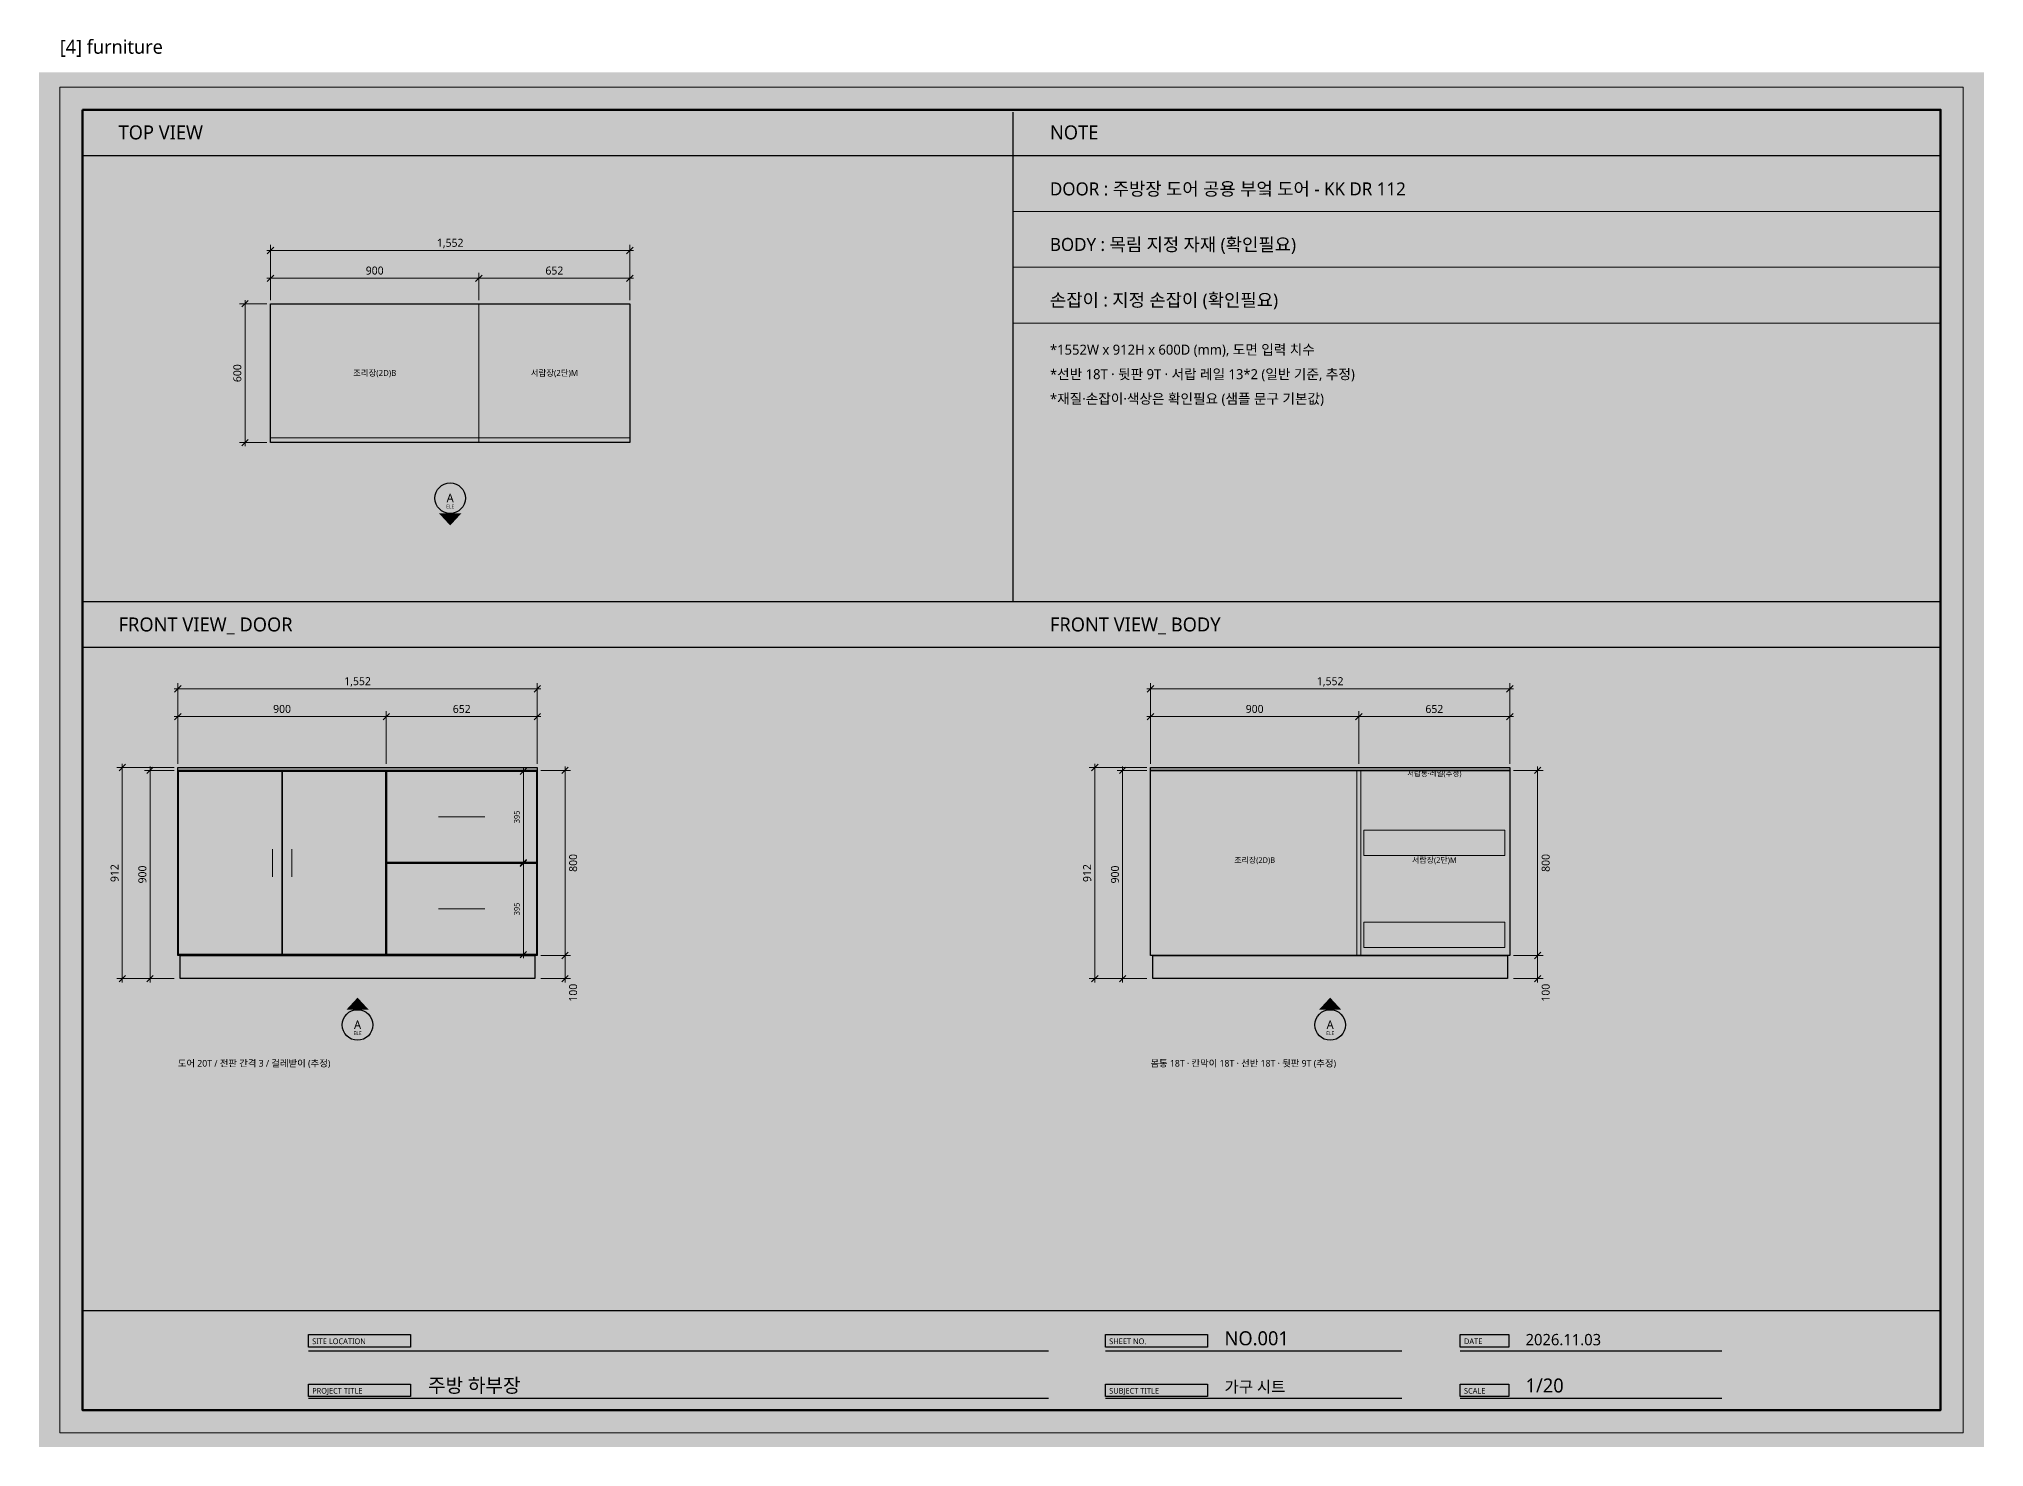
# Model space of a CAD drawing. Header units: millimetres. Extents: x 0 to 3420, y 0 to 304.
# Drawn here: x 1500 to 1920, y 0 to 304.2 of the extents above; entities that cross this region are included whole.
import ezdxf
from ezdxf.enums import TextEntityAlignment as Align

# ---------------------------------------------------------------- set-up
doc = ezdxf.new("R2010")
doc.units = ezdxf.units.MM
for name, color, linetype, lineweight, true_color in [('BG', 7, 'Continuous', 0, 0xffffff), ('DIM', 7, 'Continuous', 13, 0x969696), ('FRAME', 7, 'Continuous', 100, 0x000000), ('NOTE_BLUE', 7, 'Continuous', 9, 0x0000ff), ('NOTE_RED', 7, 'Continuous', 25, 0xde0038), ('OUTLINE', 7, 'Continuous', 25, 0x000000), ('SHEET_FRAME_INFO', 7, 'Continuous', 0, 0x5a5a5a), ('TEXT', 7, 'Continuous', 13, 0x000000), ('THIN', 7, 'Continuous', 5, 0x6e6e6e)]:
    doc.layers.add(name, color=color, linetype=linetype, lineweight=lineweight, true_color=true_color)
doc.styles.add('MALGUN', font='malgun.ttf')

msp = doc.modelspace()

# ---------------------------------------------------------------- linework, layer by layer
at = {"layer": 'BG', "lineweight": 0, "true_color": 0xffffff}
msp.add_solid([(1500, 0), (1920, 0), (1500, 297), (1920, 297)], dxfattribs=at)
at = {"layer": 'DIM', "lineweight": 13, "true_color": 0x969696}
for p, q in [((1549.2, 258.5), (1628.4, 258.5)), ((1550, 247.8), (1550, 259.7)), ((1627.6, 247.8), (1627.6, 259.7)), ((1549.2, 252.5), (1628.4, 252.5)), ((1550, 247.8), (1550, 253.7)), ((1595, 247.8), (1595, 253.7)), ((1627.6, 247.8), (1627.6, 253.7)), ((1544.5, 247.8), (1544.5, 216.2)), ((1549.2, 247), (1543.3, 247)), ((1549.2, 217), (1543.3, 217)), ((1529.2, 163.8), (1608.4, 163.8)), ((1530, 147.6), (1530, 165)), ((1607.6, 147.6), (1607.6, 165)), ((1739.2, 163.8), (1818.4, 163.8)), ((1740, 147.6), (1740, 165)), ((1817.6, 147.6), (1817.6, 165)), ((1529.2, 157.8), (1608.4, 157.8)), ((1530, 147.6), (1530, 159)), ((1575, 147.6), (1575, 159)), ((1607.6, 147.6), (1607.6, 159)), ((1739.2, 157.8), (1818.4, 157.8)), ((1740, 147.6), (1740, 159)), ((1785, 147.6), (1785, 159)), ((1817.6, 147.6), (1817.6, 159)), ((1518, 147.6), (1518, 100.4)), ((1524, 147), (1524, 100.4)), ((1613.6, 147), (1613.6, 100.4)), ((1728, 147.6), (1728, 100.4)), ((1734, 147), (1734, 100.4)), ((1823.6, 147), (1823.6, 100.4)), ((1529.2, 146.8), (1516.8, 146.8)), ((1529.2, 146.2), (1522.8, 146.2)), ((1604.6, 146.8), (1604.6, 125.47)), ((1608.4, 146.2), (1614.8, 146.2)), ((1739.2, 146.8), (1726.8, 146.8)), ((1739.2, 146.2), (1732.8, 146.2)), ((1818.4, 146.2), (1824.8, 146.2)), ((1604.6, 126.92), (1604.6, 105.6)), ((1608.4, 106.2), (1614.8, 106.2)), ((1818.4, 106.2), (1824.8, 106.2)), ((1529.2, 101.2), (1516.8, 101.2)), ((1529.2, 101.2), (1522.8, 101.2)), ((1608.4, 101.2), (1614.8, 101.2)), ((1739.2, 101.2), (1726.8, 101.2)), ((1739.2, 101.2), (1732.8, 101.2)), ((1818.4, 101.2), (1824.8, 101.2))]:
    msp.add_line(p, q, dxfattribs=at)
at = {"layer": 'DIM', "lineweight": 13, "true_color": 0x5a5a5a}
for p, q in [((1549.3, 257.8), (1550.7, 259.2)), ((1626.9, 257.8), (1628.3, 259.2)), ((1549.3, 251.8), (1550.7, 253.2)), ((1594.3, 251.8), (1595.7, 253.2)), ((1626.9, 251.8), (1628.3, 253.2)), ((1543.8, 246.3), (1545.2, 247.7)), ((1543.8, 216.3), (1545.2, 217.7)), ((1529.3, 163.1), (1530.7, 164.5)), ((1606.9, 163.1), (1608.3, 164.5)), ((1739.3, 163.1), (1740.7, 164.5)), ((1816.9, 163.1), (1818.3, 164.5)), ((1529.3, 157.1), (1530.7, 158.5)), ((1574.3, 157.1), (1575.7, 158.5)), ((1606.9, 157.1), (1608.3, 158.5)), ((1739.3, 157.1), (1740.7, 158.5)), ((1784.3, 157.1), (1785.7, 158.5)), ((1816.9, 157.1), (1818.3, 158.5)), ((1517.3, 146.1), (1518.7, 147.5)), ((1727.3, 146.1), (1728.7, 147.5)), ((1523.3, 145.5), (1524.7, 146.9)), ((1603.9, 145.3), (1605.3, 146.7)), ((1612.9, 145.5), (1614.3, 146.9)), ((1733.3, 145.5), (1734.7, 146.9)), ((1822.9, 145.5), (1824.3, 146.9)), ((1603.9, 125.58), (1605.3, 126.97)), ((1603.9, 125.42), (1605.3, 126.83)), ((1603.9, 105.7), (1605.3, 107.1)), ((1612.9, 105.5), (1614.3, 106.9)), ((1822.9, 105.5), (1824.3, 106.9)), ((1517.3, 100.5), (1518.7, 101.9)), ((1523.3, 100.5), (1524.7, 101.9)), ((1612.9, 100.5), (1614.3, 101.9)), ((1727.3, 100.5), (1728.7, 101.9)), ((1733.3, 100.5), (1734.7, 101.9)), ((1822.9, 100.5), (1824.3, 101.9))]:
    msp.add_line(p, q, dxfattribs=at)
at = {"layer": 'FRAME', "lineweight": 25, "true_color": 0x000000}
for p, q in [((1710.3, 288.4), (1710.3, 182.7)), ((1509.4, 279), (1910.6, 279)), ((1509.4, 182.7), (1910.6, 182.7)), ((1509.4, 172.8), (1910.6, 172.8)), ((1509.4, 29.5), (1910.6, 29.5))]:
    msp.add_line(p, q, dxfattribs=at)
at = {"layer": 'FRAME', "lineweight": 13, "true_color": 0x000000}
for p, q in [((1710.3, 266.9), (1910.6, 266.9)), ((1710.3, 254.9), (1910.6, 254.9)), ((1710.3, 242.8), (1910.6, 242.8))]:
    msp.add_line(p, q, dxfattribs=at)
msp.add_lwpolyline([(1504.5, 293.8), (1915.5, 293.8), (1915.5, 3.1), (1504.5, 3.1)], close=True, dxfattribs=at)
at = {"layer": 'FRAME', "lineweight": 100, "true_color": 0x000000}
msp.add_lwpolyline([(1509.4, 288.9), (1910.6, 288.9), (1910.6, 8), (1509.4, 8)], close=True, dxfattribs=at)
at = {"layer": 'FRAME', "lineweight": 0, "true_color": 0x555555}
for points in [[(1558.2, 24.3), (1580.2, 24.3), (1558.2, 21.6), (1580.2, 21.6)], [(1730.3, 24.3), (1752.3, 24.3), (1730.3, 21.6), (1752.3, 21.6)], [(1806.9, 24.3), (1817.4, 24.3), (1806.9, 21.6), (1817.4, 21.6)], [(1558.2, 13.6), (1580.2, 13.6), (1558.2, 10.9), (1580.2, 10.9)], [(1730.3, 13.6), (1752.3, 13.6), (1730.3, 10.9), (1752.3, 10.9)], [(1806.9, 13.6), (1817.4, 13.6), (1806.9, 10.9), (1817.4, 10.9)]]:
    msp.add_solid(points, dxfattribs=at)
at = {"layer": 'OUTLINE', "lineweight": 25, "true_color": 0x000000}
for p, q in [((1575, 106.2), (1575, 146.2)), ((1558.2, 20.8), (1718, 20.8)), ((1730.3, 20.8), (1794.3, 20.8)), ((1806.9, 20.8), (1863.4, 20.8)), ((1558.2, 10.6), (1718, 10.6)), ((1730.3, 10.6), (1794.3, 10.6)), ((1806.9, 10.6), (1863.4, 10.6))]:
    msp.add_line(p, q, dxfattribs=at)
for points in [[(1550, 247), (1627.6, 247), (1627.6, 217), (1550, 217)], [(1530, 146.8), (1607.6, 146.8), (1607.6, 146.2), (1530, 146.2)], [(1530, 146.2), (1607.6, 146.2), (1607.6, 106.2), (1530, 106.2)], [(1530.15, 146), (1552.42, 146), (1552.42, 106.4), (1530.15, 106.4)], [(1552.58, 146), (1574.85, 146), (1574.85, 106.4), (1552.58, 106.4)], [(1575.15, 146), (1607.45, 146), (1607.45, 126.28), (1575.15, 126.28)], [(1740, 146.8), (1817.6, 146.8), (1817.6, 146.2), (1740, 146.2)], [(1740, 146.2), (1817.6, 146.2), (1817.6, 106.2), (1740, 106.2)], [(1575.15, 126.12), (1607.45, 126.12), (1607.45, 106.4), (1575.15, 106.4)], [(1530.5, 106.2), (1607.1, 106.2), (1607.1, 101.2), (1530.5, 101.2)], [(1740.5, 106.2), (1817.1, 106.2), (1817.1, 101.2), (1740.5, 101.2)], [(1558.2, 24.3), (1580.2, 24.3), (1580.2, 21.6), (1558.2, 21.6)], [(1730.3, 24.3), (1752.3, 24.3), (1752.3, 21.6), (1730.3, 21.6)], [(1806.9, 24.3), (1817.4, 24.3), (1817.4, 21.6), (1806.9, 21.6)], [(1558.2, 13.6), (1580.2, 13.6), (1580.2, 10.9), (1558.2, 10.9)], [(1730.3, 13.6), (1752.3, 13.6), (1752.3, 10.9), (1730.3, 10.9)], [(1806.9, 13.6), (1817.4, 13.6), (1817.4, 10.9), (1806.9, 10.9)]]:
    msp.add_lwpolyline(points, close=True, dxfattribs=at)
for centre in [(1588.8, 205), (1568.8, 91.2), (1778.8, 91.2)]:
    msp.add_circle(centre, 3.3, dxfattribs=at)
at = {"layer": 'OUTLINE', "lineweight": 0, "true_color": 0x000000}
for points in [[(1586.4, 201.7), (1591.2, 201.7), (1588.8, 199.1)], [(1566.4, 94.5), (1571.2, 94.5), (1568.8, 97.1)], [(1776.4, 94.5), (1781.2, 94.5), (1778.8, 97.1)]]:
    msp.add_solid(points, dxfattribs=at)
at = {"layer": 'THIN', "lineweight": 5, "true_color": 0x6e6e6e}
for p, q in [((1550, 218), (1595, 218)), ((1595, 218), (1627.6, 218)), ((1586.3, 136.14), (1596.3, 136.14)), ((1550.42, 123.2), (1550.42, 129.2)), ((1554.58, 123.2), (1554.58, 129.2)), ((1586.3, 116.26), (1596.3, 116.26)), ((1740, 106.2), (1785, 106.2)), ((1785, 106.2), (1817.6, 106.2))]:
    msp.add_line(p, q, dxfattribs=at)
for points in [[(1550, 247), (1595, 247), (1595, 217), (1550, 217)], [(1595, 247), (1627.6, 247), (1627.6, 217), (1595, 217)], [(1784.55, 146.2), (1785.45, 146.2), (1785.45, 106.2), (1784.55, 106.2)], [(1786.1, 133.28), (1816.5, 133.28), (1816.5, 127.78), (1786.1, 127.78)], [(1786.1, 113.4), (1816.5, 113.4), (1816.5, 107.9), (1786.1, 107.9)]]:
    msp.add_lwpolyline(points, close=True, dxfattribs=at)

# ---------------------------------------------------------------- texts
at = {"layer": 'NOTE_BLUE', "true_color": 0x0000ff, "style": 'MALGUN'}
for s, p in [('도어 20T / 전판 간격 3 / 걸레받이 (추정)', (1530, 82.2)), ('몸통 18T · 칸막이 18T · 선반 18T · 뒷판 9T (추정)', (1740, 82.2))]:
    msp.add_text(s, height=1.44, dxfattribs=at).set_placement(p)
at = {"layer": 'NOTE_RED', "true_color": 0xde0038, "style": 'MALGUN'}
for s, height, p in [('손잡이 : 지정 손잡이 (확인필요)', 2.808, (1718.3, 246.4)), ('*재질·손잡이·색상은 확인필요 (샘플 문구 기본값)', 2.16, (1718.3, 225.4))]:
    msp.add_text(s, height=height, dxfattribs=at).set_placement(p)
at = {"layer": 'SHEET_FRAME_INFO', "true_color": 0x5a5a5a, "style": 'MALGUN'}
msp.add_text('[4] furniture', height=3, dxfattribs=at).set_placement((1504.5, 301))
at = {"layer": 'TEXT', "true_color": 0x000000, "style": 'MALGUN'}
for s, height, p in [('TOP VIEW', 3.024, (1517.2, 282.5)), ('NOTE', 3.024, (1718.3, 282.5)), ('DOOR : 주방장 도어^J공용 부엌 도어 - KK DR 112', 2.808, (1718.3, 270.4)), ('BODY : 목림 지정 자재 (확인필요)', 2.808, (1718.3, 258.4)), ('*1552W x 912H x 600D (mm), 도면 입력 치수', 2.16, (1718.3, 236)), ('*선반 18T · 뒷판 9T · 서랍 레일 13*2 (일반 기준, 추정)', 2.16, (1718.3, 230.7)), ('FRONT VIEW_ DOOR', 3.024, (1517.2, 176.2)), ('FRONT VIEW_ BODY', 3.024, (1718.3, 176.2)), ('NO.001', 3.024, (1756, 22)), ('2026.11.03', 2.448, (1821, 22)), ('주방 하부장', 3.024, (1584, 11.8)), ('가구 시트', 2.448, (1756, 11.8)), ('1/20', 3.024, (1821, 11.8))]:
    msp.add_text(s, height=height, dxfattribs=at).set_placement(p)
for s, height, p in [('1,552', 1.728, (1588.8, 259.3)), ('900', 1.728, (1572.5, 253.3)), ('652', 1.728, (1611.3, 253.3)), ('A', 1.87, (1588.8, 204.1)), ('ELE', 0.792, (1588.8, 202.8)), ('1,552', 1.728, (1568.8, 164.6)), ('1,552', 1.728, (1778.8, 164.6)), ('900', 1.728, (1552.5, 158.6)), ('652', 1.728, (1591.3, 158.6)), ('900', 1.728, (1762.5, 158.6)), ('652', 1.728, (1801.3, 158.6)), ('A', 1.87, (1568.8, 90.3)), ('ELE', 0.792, (1568.8, 89)), ('A', 1.87, (1778.8, 90.3)), ('ELE', 0.792, (1778.8, 89))]:
    msp.add_text(s, height=height, dxfattribs=at).set_placement(p, align=Align.CENTER)
for s, height, p in [('600', 1.728, (1543.7, 232)), ('395', 1.224, (1603.8, 136.14)), ('800', 1.728, (1616.2, 126.2)), ('800', 1.728, (1826.2, 126.2)), ('912', 1.728, (1517.2, 124)), ('900', 1.728, (1523.2, 123.7)), ('912', 1.728, (1727.2, 124)), ('900', 1.728, (1733.2, 123.7)), ('395', 1.224, (1603.8, 116.26)), ('100', 1.728, (1616.2, 98.17)), ('100', 1.728, (1826.2, 98.17))]:
    msp.add_text(s, height=height, rotation=90, dxfattribs=at).set_placement(p, align=Align.CENTER)
at = {"layer": 'TEXT', "true_color": 0x5a5a5a, "style": 'MALGUN'}
for s, height, p in [('조리장(2D)B', 1.296, (1572.5, 231.4)), ('서랍장(2단)M', 1.296, (1611.3, 231.4)), ('서랍통·레일(추정)', 1.152, (1801.3, 144.95)), ('조리장(2D)B', 1.224, (1762.5, 126.2)), ('서랍장(2단)M', 1.224, (1801.3, 126.2))]:
    msp.add_text(s, height=height, dxfattribs=at).set_placement(p, align=Align.CENTER)
at = {"layer": 'TEXT', "true_color": 0xffffff, "style": 'MALGUN'}
for s, p in [('SITE LOCATION', (1559, 22.25)), ('SHEET NO.', (1731.1, 22.25)), ('DATE', (1807.7, 22.25)), ('PROJECT TITLE', (1559, 11.55)), ('SUBJECT TITLE', (1731.1, 11.55)), ('SCALE', (1807.7, 11.55))]:
    msp.add_text(s, height=1.224, dxfattribs=at).set_placement(p)

doc.saveas('drawing.dxf')
